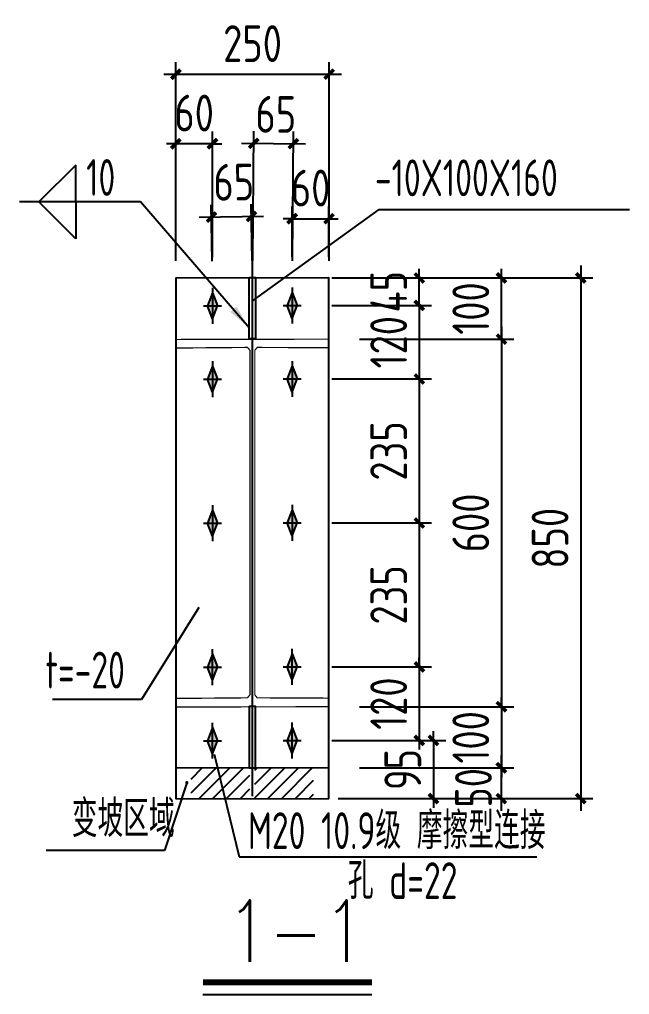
# Model space of a CAD drawing. Extents: x 180850 to 1399066, y 113487 to 334416.
# Drawn here: x 1349195 to 1354172, y 159596 to 167554 of the extents above; entities that cross this region are included whole.
import ezdxf

# ---------------------------------------------------------------- set-up
doc = ezdxf.new("R2010")
doc.units = 0
doc.header["$LTSCALE"] = 1000
for name, color, linetype in [('ADIM', 3, 'Continuous'), ('AXIS', 3, 'Continuous'), ('BOLT', 251, 'Continuous'), ('DOTE', 1, 'Continuous'), ('GL', 150, 'Continuous'), ('PZ', 202, 'Continuous'), ('TEXT', 7, 'Continuous')]:
    doc.layers.add(name, color=color, linetype=linetype)
doc.styles.add('SIM-TSSC', font='simplex.shx', dxfattribs={"width": 0.8, "bigfont": 'tssdchn.shx'})
doc.styles.get("Standard").update_dxf_attribs({"font": 'gbenor.shx', "bigfont": 'gbcbig.shx'})
doc.styles.add('TSSD_Dimension', font='Tssdeng.shx', dxfattribs={"width": 0.8, "bigfont": 'hztxt.shx'})
doc.styles.add('TSSD_Norm', font='tssdeng.shx', dxfattribs={"bigfont": 'hztxt.shx'})
doc.dimstyles.new('TSSD_20_100', dxfattribs={"dimtxt": 300, "dimasz": 75, "dimexe": 100, "dimexo": 250, "dimgap": 100, "dimtad": 1, "dimdec": 0, "dimlfac": 0.2, "dimzin": 0, "dimdsep": 46, "dimtxsty": 'TSSD_Dimension', "dimblk": 'ARCHTICK', "dimcen": 0, "dimdle": 100, "dimclrt": 7, "dimadec": 0, "dimazin": 0, "dimtfac": 1, "dimtdec": 0, "dimtix": 1, "dimtmove": 2, "dimatfit": 3, "dimfxl": 1, "dimtolj": 1, "dimtzin": 0, "dimarcsym": 0})
doc.dimstyles.new('TSSD_LEADER_STYLE_200.0', dxfattribs={"dimtxt": 0.18, "dimasz": 200, "dimexe": 0.18, "dimexo": 0.0625, "dimgap": 0.09, "dimtad": 0, "dimtih": 1, "dimtoh": 1, "dimdec": 4, "dimzin": 0, "dimdsep": 46, "dimtxsty": 'Standard', "dimcen": 0.09, "dimadec": 0, "dimazin": 0, "dimtfac": 1, "dimtdec": 4, "dimtofl": 0, "dimtmove": 0, "dimatfit": 3, "dimfxl": 1, "dimtolj": 1, "dimtzin": 0, "dimarcsym": 0})

# ---------------------------------------------------------------- blocks, each defined once
blk = doc.blocks.new('_ArchTick')
at = {"color": 0, "linetype": 'ByBlock', "const_width": 0.4}
blk.add_lwpolyline([(-0.5, -0.5), (0.5, 0.5)], dxfattribs=at)
blk = doc.blocks.new('*D1006')
at = {"layer": 'AXIS', "color": 0, "lineweight": -2, "transparency": 16777216}
for p, q in [((1350471.1, 165582.6), (1350471.1, 167206.8)), ((1351721, 165585.1), (1351721, 167206.8)), ((1350371.1, 167106.8), (1351821, 167106.8))]:
    blk.add_line(p, q, dxfattribs=at)
at = {"layer": 'Defpoints', "color": 0, "transparency": 16777216}
for p in [(1351721, 167106.8), (1350471.1, 165332.6), (1351721, 165335.1)]:
    blk.add_point(p, dxfattribs=at)
at = {"layer": 'AXIS', "color": 0, "lineweight": -2, "transparency": 16777216, "xscale": 75, "yscale": 75, "zscale": 75, "rotation": 180}
blk.add_blockref('_ArchTick', (1350471.1, 167106.8), dxfattribs=at)
at = {"layer": 'AXIS', "color": 0, "lineweight": -2, "transparency": 16777216, "xscale": 75, "yscale": 75, "zscale": 75}
blk.add_blockref('_ArchTick', (1351721, 167106.8), dxfattribs=at)
at = {"layer": 'AXIS', "color": 7, "transparency": 16777216, "insert": (1351096.1, 167356.8), "char_height": 300, "attachment_point": 5, "style": 'TSSD_Dimension'}
blk.add_mtext('\\A1;250', dxfattribs=at)
blk = doc.blocks.new('*D1007')
at = {"layer": 'AXIS', "color": 0, "lineweight": -2, "transparency": 16777216}
for p, q in [((1351097.8, 165587.5), (1351105.9, 166642.2)), ((1351421.5, 165585), (1351429.6, 166639.7)), ((1351005.1, 166543), (1351528.9, 166539))]:
    blk.add_line(p, q, dxfattribs=at)
at = {"layer": 'Defpoints', "color": 0, "transparency": 16777216}
for p in [(1351428.9, 166539.7), (1351095.9, 165337.5), (1351419.6, 165335.1)]:
    blk.add_point(p, dxfattribs=at)
at = {"layer": 'AXIS', "color": 0, "lineweight": -2, "transparency": 16777216, "xscale": 75, "yscale": 75, "zscale": 75}
for p, rotation in [((1351105.1, 166542.2), 179.5602017866999), ((1351428.9, 166539.7), 359.5602017866999)]:
    blk.add_blockref('_ArchTick', p, dxfattribs=dict(at, rotation=rotation))
at = {"layer": 'AXIS', "color": 7, "transparency": 16777216, "insert": (1351286.3, 166779.5), "char_height": 300, "attachment_point": 5, "rotation": 359.5602, "style": 'TSSD_Dimension'}
blk.add_mtext('\\A1;65', dxfattribs=at)
blk = doc.blocks.new('*D1008')
at = {"layer": 'AXIS', "color": 0, "lineweight": -2, "transparency": 16777216}
for p, q in [((1350765.9, 165582.5), (1350758.9, 166040.8)), ((1351092.1, 165587.5), (1351085.1, 166045.8)), ((1350660.5, 165939.3), (1351186.6, 165947.3))]:
    blk.add_line(p, q, dxfattribs=at)
at = {"layer": 'Defpoints', "color": 0, "transparency": 16777216}
for p in [(1351086.6, 165945.8), (1350769.7, 165332.6), (1351095.9, 165337.5)]:
    blk.add_point(p, dxfattribs=at)
at = {"layer": 'AXIS', "color": 0, "lineweight": -2, "transparency": 16777216, "xscale": 75, "yscale": 75, "zscale": 75}
for p, rotation in [((1350760.5, 165940.8), 180.8731151727567), ((1351086.6, 165945.8), 0.8731151727567238)]:
    blk.add_blockref('_ArchTick', p, dxfattribs=dict(at, rotation=rotation))
at = {"layer": 'AXIS', "color": 7, "transparency": 16777216, "insert": (1350942.6, 166226), "char_height": 300, "attachment_point": 5, "rotation": 0.87312, "style": 'TSSD_Dimension'}
blk.add_mtext('\\A1;65', dxfattribs=at)
blk = doc.blocks.new('_WELD004')
at = {"color": 0, "linetype": 'ByBlock'}
for p, q in [((0, 1), (1, 0)), ((0, 0), (0, 1))]:
    blk.add_line(p, q, dxfattribs=at)
blk = doc.blocks.new('*D1013')
at = {"layer": 'AXIS', "color": 0, "lineweight": -2, "transparency": 16777216}
for p, q in [((1351741.8, 165444.3), (1352556.7, 165444.3)), ((1352456.7, 165444.3), (1352456.7, 165519.3)), ((1352456.7, 165219.7), (1352456.7, 165444.3)), ((1351742.3, 165219.7), (1352556.7, 165219.7)), ((1352456.7, 165219.7), (1352456.7, 165144.7))]:
    blk.add_line(p, q, dxfattribs=at)
at = {"layer": 'Defpoints', "color": 0, "transparency": 16777216}
for p in [(1351491.8, 165444.3), (1352456.7, 165444.3), (1351492.3, 165219.7)]:
    blk.add_point(p, dxfattribs=at)
at = {"layer": 'AXIS', "color": 0, "lineweight": -2, "transparency": 16777216, "xscale": 75, "yscale": 75, "zscale": 75}
for p, rotation in [((1352456.7, 165444.3), 270), ((1352456.7, 165219.7), 90)]:
    blk.add_blockref('_ArchTick', p, dxfattribs=dict(at, rotation=rotation))
at = {"layer": 'AXIS', "color": 7, "transparency": 16777216, "insert": (1352206.7, 165332), "char_height": 300, "attachment_point": 5, "rotation": 90, "style": 'TSSD_Dimension'}
blk.add_mtext('\\A1;45', dxfattribs=at)
blk = doc.blocks.new('*D1014')
at = {"layer": 'AXIS', "color": 0, "lineweight": -2, "transparency": 16777216}
for p, q in [((1352456.7, 165219.7), (1352456.7, 165294.7)), ((1351742.3, 165219.7), (1352556.7, 165219.7)), ((1352456.7, 165219.7), (1352456.7, 164619.7)), ((1351742.3, 164619.7), (1352556.7, 164619.7)), ((1352456.7, 164619.7), (1352456.7, 164544.7))]:
    blk.add_line(p, q, dxfattribs=at)
at = {"layer": 'Defpoints', "color": 0, "transparency": 16777216}
for p in [(1351492.3, 165219.7), (1351492.3, 164619.7), (1352456.7, 164619.7)]:
    blk.add_point(p, dxfattribs=at)
at = {"layer": 'AXIS', "color": 0, "lineweight": -2, "transparency": 16777216, "xscale": 75, "yscale": 75, "zscale": 75}
for p, rotation in [((1352456.7, 165219.7), 270), ((1352456.7, 164619.7), 90)]:
    blk.add_blockref('_ArchTick', p, dxfattribs=dict(at, rotation=rotation))
at = {"layer": 'AXIS', "color": 7, "transparency": 16777216, "insert": (1352206.7, 164919.7), "char_height": 300, "attachment_point": 5, "rotation": 90, "style": 'TSSD_Dimension'}
blk.add_mtext('\\A1;120', dxfattribs=at)
blk = doc.blocks.new('*D1015')
at = {"layer": 'AXIS', "color": 0, "lineweight": -2, "transparency": 16777216}
for p, q in [((1352456.7, 164719.7), (1352456.7, 163344.7)), ((1351742.3, 164619.7), (1352556.7, 164619.7)), ((1351742.3, 163444.7), (1352556.7, 163444.7))]:
    blk.add_line(p, q, dxfattribs=at)
at = {"layer": 'Defpoints', "color": 0, "transparency": 16777216}
for p in [(1351492.3, 164619.7), (1351492.3, 163444.7), (1352456.7, 163444.7)]:
    blk.add_point(p, dxfattribs=at)
at = {"layer": 'AXIS', "color": 0, "lineweight": -2, "transparency": 16777216, "xscale": 75, "yscale": 75, "zscale": 75}
for p, rotation in [((1352456.7, 164619.7), 90), ((1352456.7, 163444.7), 270)]:
    blk.add_blockref('_ArchTick', p, dxfattribs=dict(at, rotation=rotation))
at = {"layer": 'AXIS', "color": 7, "transparency": 16777216, "insert": (1352206.7, 164032.2), "char_height": 300, "attachment_point": 5, "rotation": 90, "style": 'TSSD_Dimension'}
blk.add_mtext('\\A1;235', dxfattribs=at)
blk = doc.blocks.new('*D1016')
at = {"layer": 'AXIS', "color": 0, "lineweight": -2, "transparency": 16777216}
for p, q in [((1352456.7, 163544.7), (1352456.7, 162169.7)), ((1351742.3, 163444.7), (1352556.7, 163444.7)), ((1351742.3, 162269.7), (1352556.7, 162269.7))]:
    blk.add_line(p, q, dxfattribs=at)
at = {"layer": 'Defpoints', "color": 0, "transparency": 16777216}
for p in [(1351492.3, 163444.7), (1351492.3, 162269.7), (1352456.7, 162269.7)]:
    blk.add_point(p, dxfattribs=at)
at = {"layer": 'AXIS', "color": 0, "lineweight": -2, "transparency": 16777216, "xscale": 75, "yscale": 75, "zscale": 75}
for p, rotation in [((1352456.7, 163444.7), 90), ((1352456.7, 162269.7), 270)]:
    blk.add_blockref('_ArchTick', p, dxfattribs=dict(at, rotation=rotation))
at = {"layer": 'AXIS', "color": 7, "transparency": 16777216, "insert": (1352206.7, 162857.2), "char_height": 300, "attachment_point": 5, "rotation": 90, "style": 'TSSD_Dimension'}
blk.add_mtext('\\A1;235', dxfattribs=at)
blk = doc.blocks.new('*D1017')
at = {"layer": 'AXIS', "color": 0, "lineweight": -2, "transparency": 16777216}
for p, q in [((1352456.7, 162269.7), (1352456.7, 162344.7)), ((1351742.3, 162269.7), (1352556.7, 162269.7)), ((1352456.7, 162269.7), (1352456.7, 161669.7)), ((1351742.3, 161669.7), (1352556.7, 161669.7)), ((1352456.7, 161669.7), (1352456.7, 161594.7))]:
    blk.add_line(p, q, dxfattribs=at)
at = {"layer": 'Defpoints', "color": 0, "transparency": 16777216}
for p in [(1351492.3, 162269.7), (1351492.3, 161669.7), (1352456.7, 161669.7)]:
    blk.add_point(p, dxfattribs=at)
at = {"layer": 'AXIS', "color": 0, "lineweight": -2, "transparency": 16777216, "xscale": 75, "yscale": 75, "zscale": 75}
for p, rotation in [((1352456.7, 162269.7), 270), ((1352456.7, 161669.7), 90)]:
    blk.add_blockref('_ArchTick', p, dxfattribs=dict(at, rotation=rotation))
at = {"layer": 'AXIS', "color": 7, "transparency": 16777216, "insert": (1352206.7, 161969.7), "char_height": 300, "attachment_point": 5, "rotation": 90, "style": 'TSSD_Dimension'}
blk.add_mtext('\\A1;120', dxfattribs=at)
blk = doc.blocks.new('*D1018')
at = {"layer": 'AXIS', "color": 0, "lineweight": -2, "transparency": 16777216}
for p, q in [((1352571.9, 161669.7), (1352571.9, 161744.7)), ((1351742.3, 161669.7), (1352671.9, 161669.7)), ((1352571.9, 161669.7), (1352571.9, 161194.4)), ((1351795.3, 161194.4), (1352671.9, 161194.4)), ((1352571.9, 161194.4), (1352571.9, 161119.4))]:
    blk.add_line(p, q, dxfattribs=at)
at = {"layer": 'Defpoints', "color": 0, "transparency": 16777216}
for p in [(1351492.3, 161669.7), (1351545.3, 161194.4), (1352571.9, 161194.4)]:
    blk.add_point(p, dxfattribs=at)
at = {"layer": 'AXIS', "color": 0, "lineweight": -2, "transparency": 16777216, "xscale": 75, "yscale": 75, "zscale": 75}
for p, rotation in [((1352571.9, 161669.7), 270), ((1352571.9, 161194.4), 90)]:
    blk.add_blockref('_ArchTick', p, dxfattribs=dict(at, rotation=rotation))
at = {"layer": 'AXIS', "color": 7, "transparency": 16777216, "insert": (1352321.9, 161432), "char_height": 300, "attachment_point": 5, "rotation": 90, "style": 'TSSD_Dimension'}
blk.add_mtext('\\A1;95', dxfattribs=at)
blk = doc.blocks.new('*D1009')
at = {"layer": 'AXIS', "color": 0, "lineweight": -2, "transparency": 16777216}
for p, q in [((1353773.7, 165544.7), (1353773.7, 161094.7)), ((1351969.6, 165444.7), (1353873.7, 165444.7)), ((1351969, 161194.7), (1353873.7, 161194.7))]:
    blk.add_line(p, q, dxfattribs=at)
at = {"layer": 'Defpoints', "color": 0, "transparency": 16777216}
for p in [(1351719.6, 165444.7), (1351719, 161194.7), (1353773.7, 161194.7)]:
    blk.add_point(p, dxfattribs=at)
at = {"layer": 'AXIS', "color": 0, "lineweight": -2, "transparency": 16777216, "xscale": 75, "yscale": 75, "zscale": 75}
for p, rotation in [((1353773.7, 165444.7), 90), ((1353773.7, 161194.7), 270)]:
    blk.add_blockref('_ArchTick', p, dxfattribs=dict(at, rotation=rotation))
at = {"layer": 'AXIS', "color": 7, "transparency": 16777216, "insert": (1353523.7, 163319.7), "char_height": 300, "attachment_point": 5, "rotation": 90, "style": 'TSSD_Dimension'}
blk.add_mtext('\\A1;850', dxfattribs=at)
blk = doc.blocks.new('*D1019')
at = {"layer": 'AXIS', "color": 0, "lineweight": -2, "transparency": 16777216}
for p, q in [((1350469.7, 165613.7), (1350469.7, 166640)), ((1350769.7, 165613.7), (1350769.7, 166640)), ((1350469.7, 166540), (1350394.7, 166540)), ((1350769.7, 166540), (1350469.7, 166540)), ((1350769.7, 166540), (1350844.7, 166540))]:
    blk.add_line(p, q, dxfattribs=at)
at = {"layer": 'Defpoints', "color": 0, "transparency": 16777216}
for p in [(1350469.7, 166540), (1350469.7, 165363.7), (1350769.7, 165363.7)]:
    blk.add_point(p, dxfattribs=at)
at = {"layer": 'AXIS', "color": 0, "lineweight": -2, "transparency": 16777216, "xscale": 75, "yscale": 75, "zscale": 75}
blk.add_blockref('_ArchTick', (1350469.7, 166540), dxfattribs=at)
at = {"layer": 'AXIS', "color": 0, "lineweight": -2, "transparency": 16777216, "xscale": 75, "yscale": 75, "zscale": 75, "rotation": 180}
blk.add_blockref('_ArchTick', (1350769.7, 166540), dxfattribs=at)
at = {"layer": 'AXIS', "color": 7, "transparency": 16777216, "insert": (1350619.7, 166790), "char_height": 300, "attachment_point": 5, "style": 'TSSD_Dimension'}
blk.add_mtext('\\A1;60', dxfattribs=at)
blk = doc.blocks.new('*D1020')
at = {"layer": 'AXIS', "color": 0, "lineweight": -2, "transparency": 16777216}
for p, q in [((1351419.6, 165616.2), (1351419.6, 166027.9)), ((1351719.6, 165616.2), (1351719.6, 166027.9)), ((1351419.6, 165927.9), (1351344.6, 165927.9)), ((1351419.6, 165927.9), (1351719.6, 165927.9)), ((1351719.6, 165927.9), (1351794.6, 165927.9))]:
    blk.add_line(p, q, dxfattribs=at)
at = {"layer": 'Defpoints', "color": 0, "transparency": 16777216}
for p in [(1351719.6, 165927.9), (1351419.6, 165366.2), (1351719.6, 165366.2)]:
    blk.add_point(p, dxfattribs=at)
at = {"layer": 'AXIS', "color": 0, "lineweight": -2, "transparency": 16777216, "xscale": 75, "yscale": 75, "zscale": 75}
blk.add_blockref('_ArchTick', (1351419.6, 165927.9), dxfattribs=at)
at = {"layer": 'AXIS', "color": 0, "lineweight": -2, "transparency": 16777216, "xscale": 75, "yscale": 75, "zscale": 75, "rotation": 180}
blk.add_blockref('_ArchTick', (1351719.6, 165927.9), dxfattribs=at)
at = {"layer": 'AXIS', "color": 7, "transparency": 16777216, "insert": (1351569.6, 166177.9), "char_height": 300, "attachment_point": 5, "style": 'TSSD_Dimension'}
blk.add_mtext('\\A1;60', dxfattribs=at)
blk = doc.blocks.new('*D1010')
at = {"layer": 'AXIS', "color": 0, "lineweight": -2, "transparency": 16777216}
for p, q in [((1353126.8, 165044.7), (1353126.8, 161844.7)), ((1351969.6, 164944.7), (1353226.8, 164944.7)), ((1351969.6, 161944.7), (1353226.8, 161944.7))]:
    blk.add_line(p, q, dxfattribs=at)
at = {"layer": 'Defpoints', "color": 0, "transparency": 16777216}
for p in [(1351719.6, 164944.7), (1351719.6, 161944.7), (1353126.8, 161944.7)]:
    blk.add_point(p, dxfattribs=at)
at = {"layer": 'AXIS', "color": 0, "lineweight": -2, "transparency": 16777216, "xscale": 75, "yscale": 75, "zscale": 75}
for p, rotation in [((1353126.8, 164944.7), 90), ((1353126.8, 161944.7), 270)]:
    blk.add_blockref('_ArchTick', p, dxfattribs=dict(at, rotation=rotation))
at = {"layer": 'AXIS', "color": 7, "transparency": 16777216, "insert": (1352876.8, 163444.7), "char_height": 300, "attachment_point": 5, "rotation": 90, "style": 'TSSD_Dimension'}
blk.add_mtext('\\A1;600', dxfattribs=at)
blk = doc.blocks.new('*D1011')
at = {"layer": 'AXIS', "color": 0, "lineweight": -2, "transparency": 16777216}
for p, q in [((1351969.6, 161944.7), (1353226.8, 161944.7)), ((1353126.8, 161944.7), (1353126.8, 162019.7)), ((1353126.8, 161944.7), (1353126.8, 161444.7)), ((1351969.6, 161444.7), (1353226.8, 161444.7)), ((1353126.8, 161444.7), (1353126.8, 161369.7))]:
    blk.add_line(p, q, dxfattribs=at)
at = {"layer": 'Defpoints', "color": 0, "transparency": 16777216}
for p in [(1351719.6, 161944.7), (1351719.6, 161444.7), (1353126.8, 161444.7)]:
    blk.add_point(p, dxfattribs=at)
at = {"layer": 'AXIS', "color": 0, "lineweight": -2, "transparency": 16777216, "xscale": 75, "yscale": 75, "zscale": 75}
for p, rotation in [((1353126.8, 161944.7), 270), ((1353126.8, 161444.7), 90)]:
    blk.add_blockref('_ArchTick', p, dxfattribs=dict(at, rotation=rotation))
at = {"layer": 'AXIS', "color": 7, "transparency": 16777216, "insert": (1352876.8, 161694.7), "char_height": 300, "attachment_point": 5, "rotation": 90, "style": 'TSSD_Dimension'}
blk.add_mtext('\\A1;100', dxfattribs=at)
blk = doc.blocks.new('*D1012')
at = {"layer": 'AXIS', "color": 0, "lineweight": -2, "transparency": 16777216}
for p, q in [((1351969.6, 165444.7), (1353226.8, 165444.7)), ((1353126.8, 165444.7), (1353126.8, 165519.7)), ((1353126.8, 164944.7), (1353126.8, 165444.7)), ((1351969.6, 164944.7), (1353226.8, 164944.7)), ((1353126.8, 164944.7), (1353126.8, 164869.7))]:
    blk.add_line(p, q, dxfattribs=at)
at = {"layer": 'Defpoints', "color": 0, "transparency": 16777216}
for p in [(1351719.6, 165444.7), (1353126.8, 165444.7), (1351719.6, 164944.7)]:
    blk.add_point(p, dxfattribs=at)
at = {"layer": 'AXIS', "color": 0, "lineweight": -2, "transparency": 16777216, "xscale": 75, "yscale": 75, "zscale": 75}
for p, rotation in [((1353126.8, 165444.7), 270), ((1353126.8, 164944.7), 90)]:
    blk.add_blockref('_ArchTick', p, dxfattribs=dict(at, rotation=rotation))
at = {"layer": 'AXIS', "color": 7, "transparency": 16777216, "insert": (1352876.8, 165194.7), "char_height": 300, "attachment_point": 5, "rotation": 90, "style": 'TSSD_Dimension'}
blk.add_mtext('\\A1;100', dxfattribs=at)
blk = doc.blocks.new('*D1021')
at = {"layer": 'AXIS', "color": 0, "lineweight": -2, "transparency": 16777216}
for p, q in [((1353125.6, 161545.9), (1353125.6, 161094.7)), ((1352108.6, 161445.9), (1353225.6, 161445.9)), ((1351969.6, 161194.7), (1353225.6, 161194.7))]:
    blk.add_line(p, q, dxfattribs=at)
at = {"layer": 'Defpoints', "color": 0, "transparency": 16777216}
for p in [(1351858.6, 161445.9), (1351719.6, 161194.7), (1353125.6, 161194.7)]:
    blk.add_point(p, dxfattribs=at)
at = {"layer": 'AXIS', "color": 0, "lineweight": -2, "transparency": 16777216, "xscale": 75, "yscale": 75, "zscale": 75}
for p, rotation in [((1353125.6, 161445.9), 90), ((1353125.6, 161194.7), 270)]:
    blk.add_blockref('_ArchTick', p, dxfattribs=dict(at, rotation=rotation))
at = {"layer": 'AXIS', "color": 7, "transparency": 16777216, "insert": (1352898.5, 161282.5), "char_height": 300, "attachment_point": 5, "rotation": 90, "style": 'TSSD_Dimension'}
blk.add_mtext('\\A1;50', dxfattribs=at)

msp = doc.modelspace()

# ---------------------------------------------------------------- hatches: boundary and pattern name
h = msp.add_hatch(color=256)
h.paths.add_polyline_path([(1350728.57, 165217.23), (1350769.74, 165217.23), (1350769.74, 165323.75)])
h.paths.add_polyline_path([(1350769.74, 165323.75), (1350769.74, 165217.23), (1350810.91, 165217.23)])
h.paths.add_polyline_path([(1350810.91, 165217.23), (1350769.74, 165217.23), (1350769.74, 165110.71)])
h.paths.add_polyline_path([(1350769.74, 165217.23), (1350728.57, 165217.23), (1350769.74, 165110.71)])
h = msp.add_hatch(color=256)
h.paths.add_polyline_path([(1351378.45, 165219.71), (1351419.62, 165219.71), (1351419.62, 165326.23)])
h.paths.add_polyline_path([(1351419.62, 165326.23), (1351419.62, 165219.71), (1351460.79, 165219.71)])
h.paths.add_polyline_path([(1351460.79, 165219.71), (1351419.62, 165219.71), (1351419.62, 165113.2)])
h.paths.add_polyline_path([(1351419.62, 165219.71), (1351378.45, 165219.71), (1351419.62, 165113.2)])
h = msp.add_hatch(color=256)
h.paths.add_polyline_path([(1350728.57, 164617.23), (1350769.74, 164617.23), (1350769.74, 164723.75)])
h.paths.add_polyline_path([(1350769.74, 164723.75), (1350769.74, 164617.23), (1350810.91, 164617.23)])
h.paths.add_polyline_path([(1350810.91, 164617.23), (1350769.74, 164617.23), (1350769.74, 164510.71)])
h.paths.add_polyline_path([(1350769.74, 164617.23), (1350728.57, 164617.23), (1350769.74, 164510.71)])
h = msp.add_hatch(color=256)
h.paths.add_polyline_path([(1351378.45, 164619.71), (1351419.62, 164619.71), (1351419.62, 164726.23)])
h.paths.add_polyline_path([(1351419.62, 164726.23), (1351419.62, 164619.71), (1351460.79, 164619.71)])
h.paths.add_polyline_path([(1351460.79, 164619.71), (1351419.62, 164619.71), (1351419.62, 164513.2)])
h.paths.add_polyline_path([(1351419.62, 164619.71), (1351378.45, 164619.71), (1351419.62, 164513.2)])
h = msp.add_hatch(color=256)
h.paths.add_polyline_path([(1350728.57, 163442.23), (1350769.74, 163442.23), (1350769.74, 163548.75)])
h.paths.add_polyline_path([(1350769.74, 163548.75), (1350769.74, 163442.23), (1350810.91, 163442.23)])
h.paths.add_polyline_path([(1350810.91, 163442.23), (1350769.74, 163442.23), (1350769.74, 163335.71)])
h.paths.add_polyline_path([(1350769.74, 163442.23), (1350728.57, 163442.23), (1350769.74, 163335.71)])
h = msp.add_hatch(color=256)
h.paths.add_polyline_path([(1351378.45, 163444.71), (1351419.62, 163444.71), (1351419.62, 163551.23)])
h.paths.add_polyline_path([(1351419.62, 163551.23), (1351419.62, 163444.71), (1351460.79, 163444.71)])
h.paths.add_polyline_path([(1351460.79, 163444.71), (1351419.62, 163444.71), (1351419.62, 163338.2)])
h.paths.add_polyline_path([(1351419.62, 163444.71), (1351378.45, 163444.71), (1351419.62, 163338.2)])
h = msp.add_hatch(color=256)
h.paths.add_polyline_path([(1350728.57, 162267.23), (1350769.74, 162267.23), (1350769.74, 162160.71)])
h.paths.add_polyline_path([(1350769.74, 162160.71), (1350769.74, 162267.23), (1350810.91, 162267.23)])
h.paths.add_polyline_path([(1350810.91, 162267.23), (1350769.74, 162267.23), (1350769.74, 162373.75)])
h.paths.add_polyline_path([(1350769.74, 162267.23), (1350728.57, 162267.23), (1350769.74, 162373.75)])
h = msp.add_hatch(color=256)
h.paths.add_polyline_path([(1351378.45, 162269.71), (1351419.62, 162269.71), (1351419.62, 162163.2)])
h.paths.add_polyline_path([(1351419.62, 162163.2), (1351419.62, 162269.71), (1351460.79, 162269.71)])
h.paths.add_polyline_path([(1351460.79, 162269.71), (1351419.62, 162269.71), (1351419.62, 162376.23)])
h.paths.add_polyline_path([(1351419.62, 162269.71), (1351378.45, 162269.71), (1351419.62, 162376.23)])
h = msp.add_hatch(color=256)
h.paths.add_polyline_path([(1350728.57, 161667.23), (1350769.74, 161667.23), (1350769.74, 161560.71)])
h.paths.add_polyline_path([(1350769.74, 161560.71), (1350769.74, 161667.23), (1350810.91, 161667.23)])
h.paths.add_polyline_path([(1350810.91, 161667.23), (1350769.74, 161667.23), (1350769.74, 161773.75)])
h.paths.add_polyline_path([(1350769.74, 161667.23), (1350728.57, 161667.23), (1350769.74, 161773.75)])
h = msp.add_hatch(color=256)
h.paths.add_polyline_path([(1351378.45, 161669.71), (1351419.62, 161669.71), (1351419.62, 161563.2)])
h.paths.add_polyline_path([(1351419.62, 161563.2), (1351419.62, 161669.71), (1351460.79, 161669.71)])
h.paths.add_polyline_path([(1351460.79, 161669.71), (1351419.62, 161669.71), (1351419.62, 161776.23)])
h.paths.add_polyline_path([(1351419.62, 161669.71), (1351378.45, 161669.71), (1351419.62, 161776.23)])
at = {"layer": 'BOLT', "true_color": 0x939598}
h = msp.add_hatch(dxfattribs=at)
h.set_pattern_fill('ANSI31', color=252, scale=25, style=0)
h.set_pattern_definition([(45, (1140209.08, 68722.82), (-56.1266, 56.1266), [])])
h.paths.add_polyline_path([(1350594.49, 161195.91), (1351074.38, 161195.91), (1351074.38, 161445.91), (1350594.49, 161445.91)])
h.paths.add_polyline_path([(1351114.38, 161445.91), (1351114.38, 161195.91), (1351594.62, 161195.91), (1351594.62, 161445.91)])

# ---------------------------------------------------------------- linework, layer by layer
for p, q in [((1351419.62, 165366.21), (1351419.62, 165073.22)), ((1350769.74, 165323.75), (1350728.57, 165217.23)), ((1350769.74, 165363.72), (1350769.74, 165070.73)), ((1350769.74, 165323.75), (1350810.91, 165217.23)), ((1351419.62, 165326.23), (1351378.45, 165219.71)), ((1351419.62, 165326.23), (1351460.79, 165219.71)), ((1350697.08, 165217.23), (1350842.4, 165217.23)), ((1350769.74, 165110.71), (1350728.57, 165217.23)), ((1350769.74, 165110.71), (1350810.91, 165217.23)), ((1351346.96, 165219.71), (1351492.28, 165219.71)), ((1351419.62, 165113.2), (1351378.45, 165219.71)), ((1351419.62, 165113.2), (1351460.79, 165219.71)), ((1350769.74, 164763.72), (1350769.74, 164470.73)), ((1351419.62, 164766.21), (1351419.62, 164473.22)), ((1350769.74, 164723.75), (1350728.57, 164617.23)), ((1350769.74, 164723.75), (1350810.91, 164617.23)), ((1351419.62, 164726.23), (1351378.45, 164619.71)), ((1351419.62, 164726.23), (1351460.79, 164619.71)), ((1350697.08, 164617.23), (1350842.4, 164617.23)), ((1350769.74, 164510.71), (1350728.57, 164617.23)), ((1350769.74, 164510.71), (1350810.91, 164617.23)), ((1351346.96, 164619.71), (1351492.28, 164619.71)), ((1351419.62, 164513.2), (1351378.45, 164619.71)), ((1351419.62, 164513.2), (1351460.79, 164619.71)), ((1350769.74, 163548.75), (1350728.57, 163442.23)), ((1350769.74, 163588.72), (1350769.74, 163295.73)), ((1350769.74, 163548.75), (1350810.91, 163442.23)), ((1351419.62, 163551.23), (1351378.45, 163444.71)), ((1351419.62, 163591.21), (1351419.62, 163298.22)), ((1351419.62, 163551.23), (1351460.79, 163444.71)), ((1350697.08, 163442.23), (1350842.4, 163442.23)), ((1350769.74, 163335.71), (1350728.57, 163442.23)), ((1350769.74, 163335.71), (1350810.91, 163442.23)), ((1351346.96, 163444.71), (1351492.28, 163444.71)), ((1351419.62, 163338.2), (1351378.45, 163444.71)), ((1351419.62, 163338.2), (1351460.79, 163444.71)), ((1350769.74, 162373.75), (1350728.57, 162267.23)), ((1350769.74, 162120.73), (1350769.74, 162413.72)), ((1350769.74, 162373.75), (1350810.91, 162267.23)), ((1351419.62, 162376.23), (1351378.45, 162269.71)), ((1351419.62, 162123.22), (1351419.62, 162416.21)), ((1351419.62, 162376.23), (1351460.79, 162269.71)), ((1350697.08, 162267.23), (1350842.4, 162267.23)), ((1350769.74, 162160.71), (1350728.57, 162267.23)), ((1350769.74, 162160.71), (1350810.91, 162267.23)), ((1351346.96, 162269.71), (1351492.28, 162269.71)), ((1351419.62, 162163.2), (1351378.45, 162269.71)), ((1351419.62, 162163.2), (1351460.79, 162269.71)), ((1350769.74, 161520.73), (1350769.74, 161813.72)), ((1351419.62, 161523.22), (1351419.62, 161816.21)), ((1350769.74, 161773.75), (1350728.57, 161667.23)), ((1350769.74, 161773.75), (1350810.91, 161667.23)), ((1351419.62, 161776.23), (1351378.45, 161669.71)), ((1351419.62, 161776.23), (1351460.79, 161669.71)), ((1350697.08, 161667.23), (1350842.4, 161667.23)), ((1350769.74, 161560.71), (1350728.57, 161667.23)), ((1350769.74, 161560.71), (1350810.91, 161667.23)), ((1351346.96, 161669.71), (1351492.28, 161669.71)), ((1351419.62, 161563.2), (1351378.45, 161669.71)), ((1351419.62, 161563.2), (1351460.79, 161669.71))]:
    msp.add_line(p, q)
at = {"layer": 'ADIM', "const_width": 50}
msp.add_lwpolyline([(1350691.2, 159695.82), (1352069.66, 159695.82)], dxfattribs=at)
at = {"layer": 'ADIM'}
msp.add_lwpolyline([(1350691.2, 159595.82), (1352069.66, 159595.82)], dxfattribs=at)
at = {"layer": 'AXIS'}
for p, q in [((1350183.21, 166064.39), (1349194.69, 166064.39)), ((1351093.74, 165254.15), (1352128.42, 166003.14)), ((1352128.42, 166003.14), (1354171.52, 166003.14)), ((1350657.63, 162754.21), (1350190.72, 162004.61)), ((1350190.72, 162004.61), (1349464.9, 162004.61)), ((1350784.21, 161557.29), (1350987.19, 160719.83)), ((1350561.71, 161330.86), (1350376.44, 160771.25)), ((1350376.44, 160771.25), (1349412.57, 160771.25)), ((1350987.19, 160719.83), (1353414.37, 160719.83))]:
    msp.add_line(p, q, dxfattribs=at)
at = {"layer": 'AXIS', "const_width": 13.33}
msp.add_lwpolyline([(1350556.39, 161330.35, 1), (1350562.87, 161318.7, 1)], format="xyb", close=True, dxfattribs=at)
at = {"layer": 'DOTE'}
msp.add_line((1351094.49, 161214.19), (1351094.49, 165821.8), dxfattribs=at)
at = {"layer": 'GL', "const_width": 10}
msp.add_lwpolyline([(1350469.74, 161942.23), (1351719.62, 161944.71), (1351719.62, 162014.71), (1351133.74, 162017.2), (1351114.49, 162042.2), (1351114.49, 164853.95), (1351133.74, 164877.2), (1351719.62, 164874.71), (1351719.62, 164944.71), (1350469.74, 164942.23), (1350469.74, 164872.23), (1351054.49, 164877.2), (1351074.49, 164854.76), (1351074.49, 162042.2), (1351054.49, 162017.2), (1350469.74, 162012.23), (1350469.74, 161942.23)], close=True, dxfattribs=at)
at = {"layer": 'PZ'}
msp.add_line((1351719.62, 161445.95), (1350469.74, 161442.23), dxfattribs=at)
for points in [[(1350469.74, 161192.23), (1351719.62, 161194.71), (1351719.62, 165444.71), (1350469.74, 165442.23)], [(1351069.49, 165447.2), (1351119.49, 165447.2), (1351119.49, 164947.2), (1351069.49, 164947.2)], [(1351069.49, 161447.2), (1351119.49, 161447.2), (1351119.49, 161947.2), (1351069.49, 161947.2)]]:
    msp.add_lwpolyline(points, close=True, dxfattribs=at)

# ---------------------------------------------------------------- block references
at = {"layer": 'AXIS', "xscale": -300, "yscale": 300, "zscale": 300}
msp.add_blockref('_WELD004', (1349653.28, 166064.39), dxfattribs=at)
at = {"layer": 'AXIS', "xscale": 300, "yscale": 300, "zscale": 300, "rotation": 180}
msp.add_blockref('_WELD004', (1349653.28, 166064.39), dxfattribs=at)

# ---------------------------------------------------------------- texts
at = {"layer": 'TEXT', "style": 'TSSD_Norm', "width": 0.7}
for s, p in [('10', (1349738.67, 166114.39)), ('-10X100X160', (1352094.22, 166111.49)), ('t=-20', (1349406.33, 162093.66)), ('变坡区域', (1349620.96, 160880.75)), ('M20 10.9级 摩擦型连接', (1351058.03, 160783.14)), ('孔 d=22', (1351873.3, 160375.12))]:
    msp.add_text(s, height=300, rotation=360, dxfattribs=at).set_placement(p)
at = {"layer": 'TEXT', "linetype": 'ByBlock', "style": 'SIM-TSSC', "width": 0.8}
msp.add_text('1-1', height=500, dxfattribs=at).set_placement((1350884.44, 159863.46))

# ---------------------------------------------------------------- dimensions: what is measured, and where the dimension line sits
at = {"layer": 'AXIS'}
for base, p1, p2, picture, middle in [((1351720.99, 167106.82), (1350471.12, 165332.57), (1351720.99, 165335.06), '*D1006', (1351096.06, 167356.82)), ((1350469.74, 166539.99), (1350769.74, 165363.72), (1350469.74, 165363.72), '*D1019', (1350619.74, 166789.99)), ((1351719.62, 165927.92), (1351419.62, 165366.21), (1351719.62, 165366.21), '*D1020', (1351569.62, 166177.92))]:
    dim = msp.add_linear_dim(base=base, p1=p1, p2=p2, dimstyle='TSSD_20_100', dxfattribs=at)
    dim.commit()
    dim.dimension.update_dxf_attribs({"geometry": picture, "text_midpoint": middle})
for base, p1, p2, angle, picture, middle, dimtype in [((1351428.86, 166539.75), (1351095.87, 165337.54), (1351419.62, 165335.06), 359.560202, '*D1007', (1351286.33, 166779.5), 161), ((1351086.6, 165945.8), (1350769.74, 165332.57), (1351095.87, 165337.54), 0.873115, '*D1008', (1350942.62, 166225.97), 161), ((1353125.62, 161194.71), (1351858.6, 161445.91), (1351719.62, 161194.71), 90, '*D1021', (1352898.52, 161282.52), 160)]:
    dim = msp.add_linear_dim(base=base, p1=p1, p2=p2, angle=angle, dimstyle='TSSD_20_100', dxfattribs=at)
    dim.commit()
    dim.dimension.update_dxf_attribs({"geometry": picture, "text_midpoint": middle, "dimtype": dimtype})
for base, p1, p2, angle, picture, middle in [((1352456.74, 165444.26), (1351492.28, 165219.71), (1351491.83, 165444.26), 90, '*D1013', (1352206.74, 165331.99)), ((1353773.68, 161194.72), (1351719.62, 165444.71), (1351719, 161194.72), 90, '*D1009', (1353523.68, 163319.71)), ((1353126.81, 165444.71), (1351719.62, 164944.71), (1351719.62, 165444.71), 270, '*D1012', (1352876.81, 165194.71)), ((1352456.74, 164619.71), (1351492.28, 165219.71), (1351492.28, 164619.71), 90, '*D1014', (1352206.74, 164919.71)), ((1353126.81, 161944.71), (1351719.62, 164944.71), (1351719.62, 161944.71), 90, '*D1010', (1352876.81, 163444.71)), ((1352456.74, 163444.71), (1351492.28, 164619.71), (1351492.28, 163444.71), 90, '*D1015', (1352206.74, 164032.21)), ((1352456.74, 162269.71), (1351492.28, 163444.71), (1351492.28, 162269.71), 90, '*D1016', (1352206.74, 162857.21)), ((1352456.74, 161669.71), (1351492.28, 162269.71), (1351492.28, 161669.71), 90, '*D1017', (1352206.74, 161969.71)), ((1353126.81, 161444.71), (1351719.62, 161944.71), (1351719.62, 161444.71), 90, '*D1011', (1352876.81, 161694.71)), ((1352571.89, 161194.37), (1351492.28, 161669.71), (1351545.29, 161194.37), 90, '*D1018', (1352321.89, 161432.04))]:
    dim = msp.add_linear_dim(base=base, p1=p1, p2=p2, angle=angle, dimstyle='TSSD_20_100', dxfattribs=at)
    dim.commit()
    dim.dimension.update_dxf_attribs({"geometry": picture, "text_midpoint": middle})

# ---------------------------------------------------------------- leaders
msp.add_leader([(1351069.49, 165037.09), (1350183.21, 166064.39)], dimstyle='TSSD_LEADER_STYLE_200.0', dxfattribs=at)

doc.saveas('drawing.dxf')
